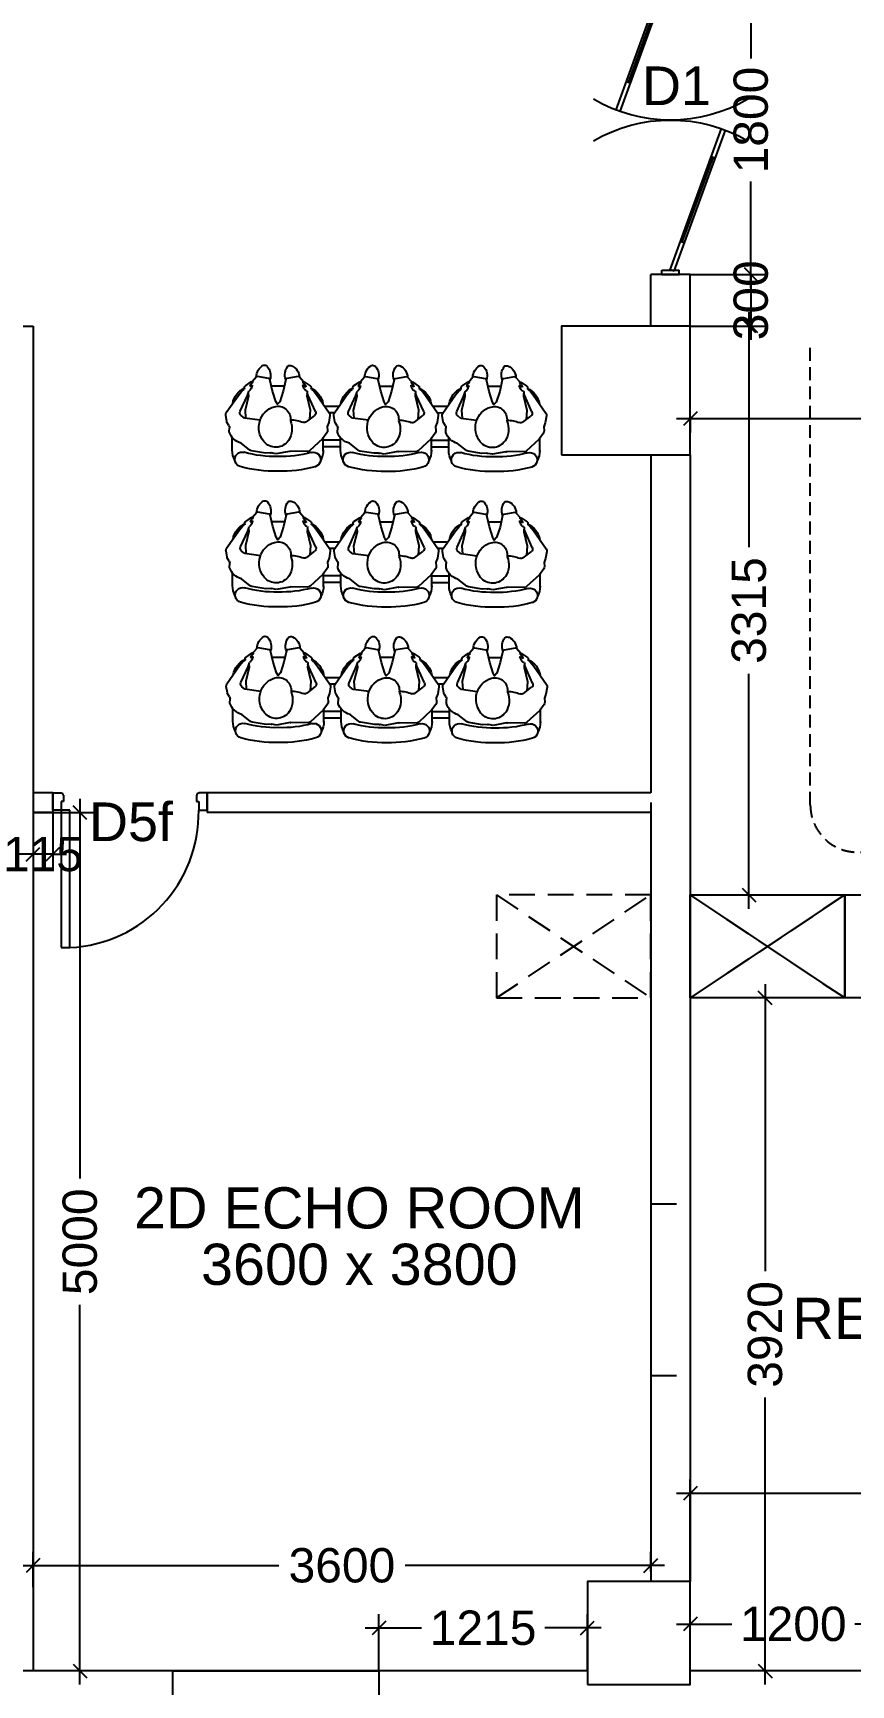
# Model space of a CAD drawing. Extents: x 6345096 to 6738923, y -6490958 to -6305885.
# Drawn here: x 6569129 to 6573896, y -6454726 to -6445102 of the extents above; entities that cross this region are included whole.
import ezdxf
from ezdxf.enums import TextEntityAlignment as Align

# ---------------------------------------------------------------- set-up
doc = ezdxf.new("R2010")
doc.units = 0
doc.header["$LTSCALE"] = 600
doc.header["$MEASUREMENT"] = 0
doc.header["$PDMODE"] = 35
doc.linetypes.add('HIDDEN', pattern=[0.375, 0.25, -0.125])
doc.linetypes.add('HIDDEN2', pattern=[0.1875, 0.125, -0.0625])
doc.layers.get('0').update_dxf_attribs({"linetype": 'CONTINUOUS'})
doc.layers.get('Defpoints').update_dxf_attribs({"linetype": 'CONTINUOUS'})
for name, color, linetype in [('8', 8, 'CONTINUOUS'), ('Counter', 7, 'CONTINUOUS'), ('DOOR', 32, 'CONTINUOUS'), ('Duct', 8, 'CONTINUOUS'), ('furniture', 33, 'CONTINUOUS'), ('HS', 251, 'CONTINUOUS'), ('LA-column', 3, 'CONTINUOUS'), ('Room Dim', 1, 'CONTINUOUS'), ('TEXT', 6, 'CONTINUOUS'), ('Walls', 7, 'CONTINUOUS'), ('WIN', 151, 'CONTINUOUS'), ('Working Dim', 5, 'CONTINUOUS')]:
    doc.layers.add(name, color=color, linetype=linetype)
doc.styles.add('ari', font='arial.ttf')
doc.styles.add('ARIAL', font='arial.ttf')
doc.dimstyles.new('int. dim', dxfattribs={"dimtxt": 200, "dimasz": 80, "dimexe": 80, "dimexo": 0, "dimgap": 70, "dimtad": 0, "dimdec": 0, "dimzin": 12, "dimdsep": 46, "dimtxsty": 'ari', "dimblk": 'OBLIQUE', "dimcen": 2, "dimdle": 80, "dimclrd": 256, "dimclre": 256, "dimclrt": 6, "dimadec": 0, "dimazin": 0, "dimtfac": 1, "dimtdec": 0, "dimtix": 1, "dimtmove": 2, "dimatfit": 3, "dimfxl": 1, "dimtolj": 1, "dimtzin": 0, "dimlwd": -1, "dimlwe": -1, "dimarcsym": 0})

# ---------------------------------------------------------------- blocks, each defined once
blk = doc.blocks.new('_Oblique')
at = {"color": 0, "linetype": 'ByBlock', "lineweight": -2}
blk.add_line((-0.5, -0.5), (0.5, 0.5), dxfattribs=at)
blk = doc.blocks.new('*D263')
at = {"layer": 'Defpoints', "color": 0, "transparency": 16777216}
for p in [(6576559.4, -6453609.4), (6572959.4, -6454123.9, -3.4), (6576559.4, -6454123.9, -9.1)]:
    blk.add_point(p, dxfattribs=at)
at = {"layer": 'Working Dim', "transparency": 16777216}
for p, q in [((6572879.4, -6453609.4), (6574391.2, -6453609.4)), ((6572959.4, -6454123.9), (6572959.4, -6453529.4)), ((6576639.4, -6453609.4), (6575127.7, -6453609.4)), ((6576559.4, -6454123.9), (6576559.4, -6453529.4))]:
    blk.add_line(p, q, dxfattribs=at)
at = {"layer": 'Working Dim', "transparency": 16777216, "xscale": 80, "yscale": 80, "zscale": 80, "rotation": 180}
blk.add_blockref('_Oblique', (6572959.4, -6453609.4), dxfattribs=at)
at = {"layer": 'Working Dim', "transparency": 16777216, "xscale": 80, "yscale": 80, "zscale": 80}
blk.add_blockref('_Oblique', (6576559.4, -6453609.4), dxfattribs=at)
at = {"layer": 'Working Dim', "color": 6, "transparency": 16777216, "insert": (6574759.4, -6453609.4), "char_height": 200, "attachment_point": 5, "style": 'ari'}
blk.add_mtext('\\A1;3600', dxfattribs=at)
blk = doc.blocks.new('*D883')
at = {"layer": 'Defpoints', "color": 0, "transparency": 16777216}
for p in [(6572959.4, -6444708.8, 5.1), (6572959.4, -6446508.9, 5.1), (6573312.7, -6446508.9)]:
    blk.add_point(p, dxfattribs=at)
at = {"layer": 'Working Dim', "transparency": 16777216}
for p, q in [((6573312.7, -6444628.8), (6573312.7, -6445250)), ((6572959.4, -6444708.8), (6573392.7, -6444708.8)), ((6573312.7, -6446588.9), (6573312.7, -6445967.7)), ((6572959.4, -6446508.9), (6573392.7, -6446508.9))]:
    blk.add_line(p, q, dxfattribs=at)
at = {"layer": 'Working Dim', "transparency": 16777216, "xscale": 80, "yscale": 80, "zscale": 80}
for p, rotation in [((6573312.7, -6444708.8), 90), ((6573312.7, -6446508.9), 270)]:
    blk.add_blockref('_Oblique', p, dxfattribs=dict(at, rotation=rotation))
at = {"layer": 'Working Dim', "color": 6, "transparency": 16777216, "insert": (6573312.7, -6445608.9), "char_height": 200, "attachment_point": 5, "rotation": 90, "style": 'ari'}
blk.add_mtext('\\A1;1800', dxfattribs=at)
blk = doc.blocks.new('*D884')
at = {"layer": 'Defpoints', "color": 0, "transparency": 16777216}
for p in [(6572959.4, -6446508.9, 5.1), (6572959.4, -6446808.9, 2.1), (6573312.7, -6446808.9)]:
    blk.add_point(p, dxfattribs=at)
at = {"layer": 'Working Dim', "transparency": 16777216}
for p, q in [((6573312.7, -6446508.9), (6573312.7, -6446428.9)), ((6572959.4, -6446508.9), (6573392.7, -6446508.9)), ((6573312.7, -6446508.9), (6573312.7, -6446808.9)), ((6572959.4, -6446808.9), (6573392.7, -6446808.9)), ((6573312.7, -6446808.9), (6573312.7, -6446888.9))]:
    blk.add_line(p, q, dxfattribs=at)
at = {"layer": 'Working Dim', "transparency": 16777216, "xscale": 80, "yscale": 80, "zscale": 80}
for p, rotation in [((6573312.7, -6446508.9), 270), ((6573312.7, -6446808.9), 90)]:
    blk.add_blockref('_Oblique', p, dxfattribs=dict(at, rotation=rotation))
at = {"layer": 'Working Dim', "color": 6, "transparency": 16777216, "insert": (6573312.7, -6446658.9), "char_height": 200, "attachment_point": 5, "rotation": 90, "style": 'ari'}
blk.add_mtext('\\A1;300', dxfattribs=at)
blk = doc.blocks.new('*D885')
at = {"layer": 'Defpoints', "color": 0, "transparency": 16777216}
for p in [(6569129.4, -6449643.9, 1.7), (6569402.6, -6454643.9), (6569612.4, -6454643.9, 5.1)]:
    blk.add_point(p, dxfattribs=at)
at = {"layer": 'Working Dim', "transparency": 16777216}
for p, q in [((6569402.6, -6449563.9), (6569402.6, -6451775.6)), ((6569129.4, -6449643.9), (6569482.6, -6449643.9)), ((6569402.6, -6454723.9), (6569402.6, -6452512.2)), ((6569612.4, -6454643.9), (6569322.6, -6454643.9))]:
    blk.add_line(p, q, dxfattribs=at)
at = {"layer": 'Working Dim', "transparency": 16777216, "xscale": 80, "yscale": 80, "zscale": 80}
for p, rotation in [((6569402.6, -6449643.9), 90), ((6569402.6, -6454643.9), 270)]:
    blk.add_blockref('_Oblique', p, dxfattribs=dict(at, rotation=rotation))
at = {"layer": 'Working Dim', "color": 6, "transparency": 16777216, "insert": (6569402.6, -6452143.9), "char_height": 200, "attachment_point": 5, "rotation": 90, "style": 'ari'}
blk.add_mtext('\\A1;5000', dxfattribs=at)
blk = doc.blocks.new('*D886')
at = {"layer": 'Defpoints', "color": 0, "transparency": 16777216}
for p in [(6573395.6, -6450723.4), (6573458, -6450723.4, 1.7), (6573458, -6454643.9, 5.1)]:
    blk.add_point(p, dxfattribs=at)
at = {"layer": 'Working Dim', "transparency": 16777216}
for p, q in [((6573458, -6450723.4), (6573315.6, -6450723.4)), ((6573395.6, -6450643.4), (6573395.6, -6452315.4)), ((6573395.6, -6454723.9), (6573395.6, -6453051.9)), ((6573458, -6454643.9), (6573315.6, -6454643.9))]:
    blk.add_line(p, q, dxfattribs=at)
at = {"layer": 'Working Dim', "transparency": 16777216, "xscale": 80, "yscale": 80, "zscale": 80}
for p, rotation in [((6573395.6, -6450723.4), 90), ((6573395.6, -6454643.9), 270)]:
    blk.add_blockref('_Oblique', p, dxfattribs=dict(at, rotation=rotation))
at = {"layer": 'Working Dim', "color": 6, "transparency": 16777216, "insert": (6573395.6, -6452683.6), "char_height": 200, "attachment_point": 5, "rotation": 90, "style": 'ari'}
blk.add_mtext('\\A1;3920', dxfattribs=at)
blk = doc.blocks.new('*D887')
at = {"layer": 'Defpoints', "color": 0, "transparency": 16777216}
for p in [(6572959.4, -6447337.9, 2.1), (6576559.5, -6447348.5), (6576559.5, -6447488.9, -2.6)]:
    blk.add_point(p, dxfattribs=at)
at = {"layer": 'Working Dim', "transparency": 16777216}
for p, q in [((6572879.4, -6447348.5), (6574391.3, -6447348.5)), ((6572959.4, -6447337.9), (6572959.4, -6447428.5)), ((6576639.5, -6447348.5), (6575127.7, -6447348.5)), ((6576559.5, -6447488.9), (6576559.5, -6447268.5))]:
    blk.add_line(p, q, dxfattribs=at)
at = {"layer": 'Working Dim', "transparency": 16777216, "xscale": 80, "yscale": 80, "zscale": 80, "rotation": 180}
blk.add_blockref('_Oblique', (6572959.4, -6447348.5), dxfattribs=at)
at = {"layer": 'Working Dim', "transparency": 16777216, "xscale": 80, "yscale": 80, "zscale": 80}
blk.add_blockref('_Oblique', (6576559.5, -6447348.5), dxfattribs=at)
at = {"layer": 'Working Dim', "color": 6, "transparency": 16777216, "insert": (6574759.5, -6447348.5), "char_height": 200, "attachment_point": 5, "style": 'ari'}
blk.add_mtext('\\A1;3600', dxfattribs=at)
blk = doc.blocks.new('*D889')
at = {"layer": 'Defpoints', "color": 0, "transparency": 16777216}
for p in [(6572959.4, -6446808.9, 2.1), (6572959.4, -6450123.4, 1.7), (6573301.4, -6450123.4)]:
    blk.add_point(p, dxfattribs=at)
at = {"layer": 'Working Dim', "transparency": 16777216}
for p, q in [((6573301.4, -6446728.9), (6573301.4, -6448096.8)), ((6572959.4, -6446808.9), (6573381.4, -6446808.9)), ((6573301.4, -6450203.4), (6573301.4, -6448835.5)), ((6572959.4, -6450123.4), (6573381.4, -6450123.4))]:
    blk.add_line(p, q, dxfattribs=at)
at = {"layer": 'Working Dim', "transparency": 16777216, "xscale": 80, "yscale": 80, "zscale": 80}
for p, rotation in [((6573301.4, -6446808.9), 90), ((6573301.4, -6450123.4), 270)]:
    blk.add_blockref('_Oblique', p, dxfattribs=dict(at, rotation=rotation))
at = {"layer": 'Working Dim', "color": 6, "transparency": 16777216, "insert": (6573301.4, -6448466.2), "char_height": 200, "attachment_point": 5, "rotation": 90, "style": 'ari'}
blk.add_mtext('\\A1;3315', dxfattribs=at)
blk = doc.blocks.new('*D1462')
at = {"layer": 'Defpoints', "color": 0, "transparency": 16777216}
for p in [(6571145, -6454393.6), (6571145, -6454644, 19), (6572359.5, -6454644, 19)]:
    blk.add_point(p, dxfattribs=at)
at = {"layer": 'Working Dim', "transparency": 16777216}
for p, q in [((6571145, -6454644), (6571145, -6454313.6)), ((6572359.5, -6454644), (6572359.5, -6454313.6)), ((6571065, -6454393.6), (6571392.3, -6454393.6)), ((6572439.5, -6454393.6), (6572112.2, -6454393.6))]:
    blk.add_line(p, q, dxfattribs=at)
at = {"layer": 'Working Dim', "transparency": 16777216, "xscale": 80, "yscale": 80, "zscale": 80, "rotation": 180}
blk.add_blockref('_Oblique', (6571145, -6454393.6), dxfattribs=at)
at = {"layer": 'Working Dim', "transparency": 16777216, "xscale": 80, "yscale": 80, "zscale": 80}
blk.add_blockref('_Oblique', (6572359.5, -6454393.6), dxfattribs=at)
at = {"layer": 'Working Dim', "color": 6, "transparency": 16777216, "insert": (6571752.3, -6454393.6), "char_height": 200, "attachment_point": 5, "style": 'ari'}
blk.add_mtext('\\A1;1215', dxfattribs=at)
blk = doc.blocks.new('*D1476')
at = {"layer": 'Defpoints', "color": 0, "transparency": 16777216}
for p in [(6574159.5, -6454371.1), (6572959.6, -6454644, 21.3), (6574159.5, -6454644, 16.1)]:
    blk.add_point(p, dxfattribs=at)
at = {"layer": 'Working Dim', "transparency": 16777216}
for p, q in [((6572879.6, -6454371.1), (6573200.6, -6454371.1)), ((6572959.6, -6454644), (6572959.6, -6454291.1)), ((6574239.5, -6454371.1), (6573918.4, -6454371.1)), ((6574159.5, -6454644), (6574159.5, -6454291.1))]:
    blk.add_line(p, q, dxfattribs=at)
at = {"layer": 'Working Dim', "transparency": 16777216, "xscale": 80, "yscale": 80, "zscale": 80, "rotation": 180}
blk.add_blockref('_Oblique', (6572959.6, -6454371.1), dxfattribs=at)
at = {"layer": 'Working Dim', "transparency": 16777216, "xscale": 80, "yscale": 80, "zscale": 80}
blk.add_blockref('_Oblique', (6574159.5, -6454371.1), dxfattribs=at)
at = {"layer": 'Working Dim', "color": 6, "transparency": 16777216, "insert": (6573559.5, -6454371.1), "char_height": 200, "attachment_point": 5, "style": 'ari'}
blk.add_mtext('\\A1;1200', dxfattribs=at)
blk = doc.blocks.new('Z$W@#5624')
at = {"layer": 'DOOR'}
for p, q in [((19.2, 469.7), (840.4, 768.6)), ((27.7, 446.2), (848.9, 745.1)), ((187.7, 517.8), (680.4, 697.1)), ((676.2, 708.8), (684.7, 685.4)), ((0, 399.5), (0, 499.4)), ((0, 499.4), (25, 499.4)), ((25, 399.5), (25, 499.4)), ((183.4, 529.5), (192, 506)), ((1797.8, 499.4), (1772.8, 499.4)), ((1772.8, 399.5), (1772.8, 499.4)), ((1797.8, 399.5), (1797.8, 499.4)), ((0, 399.5), (25, 399.5)), ((19.2, 469.7), (27.7, 446.2)), ((1770, 452.6), (948.8, 153.7)), ((1778.6, 429.2), (957.4, 130.3)), ((1614.3, 369.4), (1605.8, 392.9)), ((1778.6, 429.2), (1770, 452.6)), ((1797.8, 399.5), (1772.8, 399.5)), ((1610.1, 381.1), (1117.3, 201.8)), ((1113.1, 213.5), (1121.6, 190.1))]:
    blk.add_line(p, q, dxfattribs=at)
at = {"layer": 'DOOR', "color": 145}
for centre, start_param, end_param in [((0, 449.4), 2.617994, 3.665191), ((1797.8, 449.4), -0.523599, 0.523599)]:
    blk.add_ellipse(centre, major_axis=(-898.9, 0), ratio=1, start_param=start_param, end_param=end_param, dxfattribs=at)
blk = doc.blocks.new('1000')
at = {"layer": 'DOOR'}
for p, q in [((0, -100), (0, 0)), ((0, 0), (49.7, 0)), ((49.7, 0), (49.7, -2.2)), ((63.2, -49.5), (49.7, -49.5)), ((49.7, -49.5), (49.7, -100)), ((63.2, -13.5), (61, -13.5)), ((63.2, -13.5), (63.2, -49.5)), ((836.8, -13.5), (836.8, -49.5)), ((836.8, -13.5), (839, -13.5)), ((836.8, -49.5), (850.3, -49.5)), ((850.3, 0), (850.3, -2.2)), ((900, 0), (850.3, 0)), ((850.3, -49.5), (850.3, -100)), ((900, -100), (900, 0)), ((49.7, -100), (0, -100)), ((49.7, -100), (49.7, -900.6)), ((100.2, -100), (49.7, -100)), ((100.2, -900.6), (100.2, -100)), ((850.3, -100), (900, -100)), ((49.7, -900.6), (100.2, -900.6))]:
    blk.add_line(p, q, dxfattribs=at)
for centre, major_axis, start_param, end_param in [((49.7, -13.5), (-7.95, 7.95), 3.926991, 5.497787), ((850.3, -13.5), (7.95, 7.95), 0.785398, 2.356194)]:
    blk.add_ellipse(centre, major_axis=major_axis, ratio=1, start_param=start_param, end_param=end_param, dxfattribs=at)
at = {"layer": 'DOOR', "color": 145}
blk.add_ellipse((64.3, -115.3), major_axis=(-519.7, 589.8), ratio=1, start_param=2.464943, end_param=4.009476, dxfattribs=at)
blk = doc.blocks.new('*D2049')
at = {"layer": 'Defpoints', "color": 0, "transparency": 16777216}
for p in [(6569129.4, -6449643.9, 0.7), (6569244.4, -6449643.9, 0.7), (6569129.4, -6449886.5)]:
    blk.add_point(p, dxfattribs=at)
at = {"layer": 'Working Dim', "transparency": 16777216}
for p, q in [((6569129.4, -6449643.9), (6569129.4, -6449966.5)), ((6569244.4, -6449643.9), (6569244.4, -6449966.5)), ((6569129.4, -6449886.5), (6569049.4, -6449886.5)), ((6569244.4, -6449886.5), (6569129.4, -6449886.5)), ((6569244.4, -6449886.5), (6569324.4, -6449886.5))]:
    blk.add_line(p, q, dxfattribs=at)
at = {"layer": 'Working Dim', "transparency": 16777216, "xscale": 80, "yscale": 80, "zscale": 80}
blk.add_blockref('_Oblique', (6569129.4, -6449886.5), dxfattribs=at)
at = {"layer": 'Working Dim', "transparency": 16777216, "xscale": 80, "yscale": 80, "zscale": 80, "rotation": 180}
blk.add_blockref('_Oblique', (6569244.4, -6449886.5), dxfattribs=at)
at = {"layer": 'Working Dim', "color": 6, "transparency": 16777216, "insert": (6569186.9, -6449886.5), "char_height": 200, "attachment_point": 5, "style": 'ari'}
blk.add_mtext('\\A1;115', dxfattribs=at)
blk = doc.blocks.new('*D2050')
at = {"layer": 'Defpoints', "color": 0, "transparency": 16777216}
for p in [(6572729.4, -6454029.9), (6572729.4, -6454065.4), (6569129.4, -6454156.8, 1.7)]:
    blk.add_point(p, dxfattribs=at)
at = {"layer": 'Working Dim', "transparency": 16777216}
for p, q in [((6569129.4, -6454156.8), (6569129.4, -6453949.9)), ((6572729.4, -6454065.4), (6572729.4, -6453949.9)), ((6569049.4, -6454029.9), (6570561.2, -6454029.9)), ((6572809.4, -6454029.9), (6571297.7, -6454029.9))]:
    blk.add_line(p, q, dxfattribs=at)
at = {"layer": 'Working Dim', "transparency": 16777216, "xscale": 80, "yscale": 80, "zscale": 80, "rotation": 180}
blk.add_blockref('_Oblique', (6569129.4, -6454029.9), dxfattribs=at)
at = {"layer": 'Working Dim', "transparency": 16777216, "xscale": 80, "yscale": 80, "zscale": 80}
blk.add_blockref('_Oblique', (6572729.4, -6454029.9), dxfattribs=at)
at = {"layer": 'Working Dim', "color": 6, "transparency": 16777216, "insert": (6570929.4, -6454029.9), "char_height": 200, "attachment_point": 5, "style": 'ari'}
blk.add_mtext('\\A1;3600', dxfattribs=at)
blk = doc.blocks.new('A$C6F2C55AD')
at = {"layer": 'furniture', "color": 8}
for p, q in [((-379.5, 895.9), (-302.9, 895.9)), ((-308.5, 891.8), (-377.1, 817.5)), ((-273.9, 917.1), (-308.5, 891.8)), ((-236, 918.6), (-259.6, 921)), ((-212.3, 928), (-236, 918.6)), ((-171.6, 934.6), (-212.3, 928)), ((-49.8, 857.1), (-156.5, 931.2)), ((-382.5, 803.2), (-381.1, 703.3)), ((-209.2, 797.7), (-173.4, 844.1)), ((-148.5, 850.3), (-56.1, 808.3)), ((-56.1, 808.3), (-39.7, 802.4)), ((-24.6, 836.6), (-49.8, 857.1)), ((-18.6, 827), (-24.6, 836.6)), ((-7.3, 824.3), (-15, 824.8)), ((-8.2, 781.4), (3.8, 776.1)), ((-1.3, 787.1), (-5, 793.2)), ((4.8, 781), (-1.3, 787.1)), ((-0.3, 792.4), (11, 788.8)), ((24.4, 784.6), (0.3, 820)), ((11, 788.8), (18.9, 779)), ((-381.5, 699), (-396.8, 620.7)), ((-396.8, 620.7), (-391.1, 593.4)), ((-390.7, 588.1), (-392.1, 559.3)), ((0, 593.2), (0, 668.6)), ((-392.1, 559.3), (-378.8, 477.9)), ((-199.8, 527.8), (-187.5, 436)), ((2.1, 482.2), (-9.9, 476.9)), ((3.6, 480.6), (2.1, 482.2)), ((18.9, 482.8), (11, 473)), ((-374.5, 468.3), (-333.8, 417.4)), ((-187.5, 436), (-173.4, 417.7)), ((-156.5, 330.7), (-49.8, 404.7)), ((-148.5, 411.5), (-56.1, 453.6)), ((-56.1, 453.6), (-39.7, 459.4)), ((-49.8, 404.7), (-24.6, 425.2)), ((-39.7, 459.4), (-29.4, 461.9)), ((-24.6, 425.2), (-18.6, 434.9)), ((-15, 437), (-7.3, 437.5)), ((-2.9, 468.6), (3.2, 477.3)), ((11, 473), (-2.9, 468.6)), ((0.3, 441.8), (24.4, 477.2)), ((3.2, 477.3), (3.6, 480.6)), ((-373.9, 365.9), (-301.2, 365.9)), ((-354.9, 365.9), (-354.9, 265)), ((-316.4, 365.9), (-316.4, 265)), ((-269.1, 348), (-244, 349.2)), ((-236, 287.7), (-259.6, 290.1)), ((-212.3, 297.1), (-236, 287.7)), ((-232.1, 346.1), (-215.8, 336)), ((-171.6, 303.7), (-212.3, 297.1)), ((-208.2, 333.1), (-171.6, 327.2)), ((-156.5, 330.7), (-156.5, 300.2)), ((-49.8, 226.2), (-156.5, 300.3)), ((-119.5, 356.4), (-119.5, 274.5)), ((-379.5, 265), (-302.9, 265)), ((-308.5, 260.9), (-377.1, 186.6)), ((-373.9, 265), (-302.9, 265)), ((-273.9, 286.2), (-308.5, 260.9)), ((-209.2, 166.7), (-173.4, 213.2)), ((-148.5, 219.4), (-56.1, 177.3)), ((-24.6, 205.7), (-49.8, 226.2)), ((-18.6, 196), (-24.6, 205.7)), ((-7.3, 193.4), (-15, 193.9)), ((-382.5, 172.3), (-381.1, 72.4)), ((-56.1, 177.3), (-39.7, 171.5)), ((-8.2, 150.5), (3.8, 145.2)), ((-1.3, 156.2), (-5, 162.3)), ((4.8, 150.1), (-1.3, 156.2)), ((-0.3, 161.5), (11, 157.9)), ((24.4, 153.7), (0.3, 189.1)), ((11, 157.9), (18.9, 148.1)), ((-381.5, 68.1), (-396.8, -10.2)), ((0, -37.7), (0, 37.7)), ((-396.8, -10.2), (-391.1, -37.5)), ((-390.7, -42.8), (-392.1, -71.7)), ((-392.1, -71.7), (-378.8, -153)), ((-374.5, -162.6), (-333.8, -213.5)), ((-199.8, -103.1), (-187.5, -194.9)), ((-148.5, -219.4), (-56.1, -177.3)), ((-56.1, -177.3), (-39.7, -171.5)), ((-39.7, -171.5), (-29.4, -169.1)), ((2.1, -148.7), (-9.9, -154)), ((-2.9, -162.3), (3.2, -153.6)), ((11, -157.9), (-2.9, -162.3)), ((0.3, -189.1), (24.4, -153.7)), ((3.6, -150.3), (2.1, -148.7)), ((3.2, -153.6), (3.6, -150.3)), ((18.9, -148.1), (11, -157.9)), ((-379.5, -265), (-301.2, -265)), ((-354.9, -265), (-354.9, -365.9)), ((-316.4, -265), (-316.4, -365.9)), ((-269.1, -282.9), (-244, -281.7)), ((-232.1, -284.8), (-215.8, -294.9)), ((-187.5, -194.9), (-173.4, -213.2)), ((-156.5, -300.3), (-49.8, -226.2)), ((-119.5, -274.5), (-119.5, -356.4)), ((-49.8, -226.2), (-24.6, -205.7)), ((-24.6, -205.7), (-18.6, -196)), ((-15, -193.9), (-7.3, -193.4)), ((-379.5, -365.9), (-302.9, -365.9)), ((-308.5, -370), (-377.1, -444.3)), ((-373.9, -365.9), (-302.9, -365.9)), ((-273.9, -344.7), (-308.5, -370)), ((-236, -343.2), (-259.6, -340.8)), ((-212.3, -333.8), (-236, -343.2)), ((-171.6, -327.2), (-212.3, -333.8)), ((-208.2, -297.8), (-171.6, -303.7)), ((-156.5, -300.2), (-156.5, -330.7)), ((-49.8, -404.7), (-156.5, -330.7)), ((-382.5, -458.6), (-381.1, -558.6)), ((-209.2, -464.2), (-173.4, -417.7)), ((-148.5, -411.5), (-56.1, -453.6)), ((-56.1, -453.6), (-39.7, -459.4)), ((-24.6, -425.2), (-49.8, -404.7)), ((-18.6, -434.9), (-24.6, -425.2)), ((-7.3, -437.5), (-15, -437)), ((-8.2, -480.4), (3.8, -485.7)), ((-1.3, -474.7), (-5, -468.6)), ((4.8, -480.8), (-1.3, -474.7)), ((-0.3, -469.4), (11, -473)), ((24.4, -477.2), (0.3, -441.8)), ((11, -473), (18.9, -482.8)), ((-381.5, -562.8), (-396.8, -641.1)), ((-396.8, -641.1), (-391.1, -668.4)), ((0, -668.6), (0, -593.2)), ((-390.7, -673.7), (-392.1, -702.6)), ((-392.1, -702.6), (-378.8, -783.9)), ((-199.8, -734), (-187.5, -825.8)), ((-374.5, -793.5), (-333.8, -844.4)), ((-187.5, -825.8), (-173.4, -844.1)), ((-156.5, -931.2), (-49.8, -857.1)), ((-148.5, -850.3), (-56.1, -808.3)), ((-56.1, -808.3), (-39.7, -802.4)), ((-49.8, -857.1), (-24.6, -836.6)), ((-39.7, -802.4), (-29.4, -800)), ((-24.6, -836.6), (-18.6, -827)), ((-15, -824.8), (-7.3, -824.3)), ((2.1, -779.6), (-9.9, -784.9)), ((-2.9, -793.2), (3.2, -784.5)), ((11, -788.8), (-2.9, -793.2)), ((0.3, -820), (24.4, -784.6)), ((3.6, -781.3), (2.1, -779.6)), ((3.2, -784.5), (3.6, -781.3)), ((18.9, -779), (11, -788.8)), ((-379.5, -895.9), (-301.2, -895.9)), ((-269.1, -913.9), (-244, -912.6)), ((-232.1, -915.7), (-215.8, -925.8)), ((-208.2, -928.7), (-171.6, -934.6))]:
    blk.add_line(p, q, dxfattribs=at)
for points in [[(-193.3, 818.4), (-141, 821.7), (-59.4, 802.1), (-41.8, 803.1)], [(-41.8, 458.7), (-59.4, 459.7), (-141, 440.2), (-186.8, 443)], [(-193.3, 187.5), (-141, 190.8), (-59.4, 171.2), (-41.8, 172.2)], [(-41.8, -172.2), (-59.4, -171.2), (-141, -190.8), (-186.8, -187.9)], [(-193.3, -443.4), (-141, -440.2), (-59.4, -459.7), (-41.8, -458.7)], [(-41.8, -803.1), (-59.4, -802.1), (-141, -821.7), (-186.8, -818.8)]]:
    blk.add_lwpolyline(points, dxfattribs=at)
for points in [[(24, 780.6), (51.6, 756.1, -0.259848), (54.2, 748.7), (42.8, 683.4, -0.302547), (36.6, 676.9), (-30, 661.8), (-92, 642.2), (-107.1, 628.4), (-92, 619.6), (-30, 600.1), (36.6, 584.9, -0.302547), (42.8, 578.4), (54.2, 513.1, -0.259848), (51.6, 505.7), (24, 481.2)], [(24, 149.7), (51.6, 125.2, -0.259848), (54.2, 117.8), (42.8, 52.5, -0.302547), (36.6, 46), (-30, 30.9), (-92, 11.3), (-107.1, -2.6), (-92, -11.3), (-30, -30.9), (36.6, -46, -0.302547), (42.8, -52.5), (54.2, -117.8, -0.259848), (51.6, -125.2), (24, -149.7)], [(24, -481.2), (51.6, -505.7, -0.259848), (54.2, -513.1), (42.8, -578.4, -0.302547), (36.6, -584.9), (-30, -600.1), (-92, -619.6), (-107.1, -633.5), (-92, -642.2), (-30, -661.8), (36.6, -676.9, -0.302547), (42.8, -683.4), (54.2, -748.7, -0.259848), (51.6, -756.1), (24, -780.6)]]:
    blk.add_lwpolyline(points, format="xyb", dxfattribs=at)
for points in [[(114.8, 688.7, 0.28165), (117.5, 712.3, 0.281432), (51.6, 756.1, -0.259848), (54.2, 748.7), (42.8, 683.4, -0.302547), (36.6, 676.9, 0.254294)], [(114.8, 57.8, 0.28165), (117.5, 81.4, 0.281432), (51.6, 125.2, -0.259848), (54.2, 117.8), (42.8, 52.5, -0.302547), (36.6, 46, 0.254294)], [(114.8, -573.2, 0.28165), (117.5, -549.5, 0.281432), (51.6, -505.7, -0.259848), (54.2, -513.1), (42.8, -578.4, -0.302547), (36.6, -584.9, 0.254294)]]:
    blk.add_lwpolyline(points, format="xyb", close=True, dxfattribs=at)
for centre, radius, start, end in [((-428.9, 837.7), 43.2, 344.36103, 164.36104), ((-373.9, 770.9), 125, 90, 118.96988), ((-261.7, 900.4), 20.7, 84.29363, 126.13788), ((-168.3, 914.2), 20.7, 55.24777, 99.15185), ((-125, 770.9), 125, 25.44074, 79.81532), ((235.6, 651.7), 733.2, 164.36103, 181.62474), ((235.6, 651.7), 646.8, 164.36103, 181.84194), ((-361.9, 803.5), 20.7, 137.31606, 180.81906), ((-192.8, 785), 20.7, 142.39912, 201.4261), ((-408.7, 700.3), 211.3, 1.18069, 21.4261), ((-157, 831.5), 20.7, 65.51249, 142.39912), ((-36.5, 792.7), 10.2, 45.43504, 108.17835), ((-5.4, 806), 24.7, 193.98884, 263.53885), ((-14.7, 829.3), 4.56, 211.63275, 266.43849), ((-7.9, 814.4), 9.9, 34.24677, 86.43849), ((-3.4, 788.4), 5.09, 52.46369, 108.41492), ((0, 780.9), 6.05, 308.41805, 329.29465), ((2.9, 779.1), 2.67, 329.29465, 45.0334), ((20.5, 780.3), 2.15, 218.55305, 288.58085), ((19.6, 783), 4.98, 288.58085, 18.61426), ((-401.8, 703), 20.7, 348.89823, 0.81906), ((-268.6, 619.1), 89.1, 123.31223, 231.31111), ((-250.4, 591.3), 122.4, 67.14969, 123.31223), ((-192.5, 630.9), 73.9, 343.97185, 98.05093), ((235.6, 610.1), 733.2, 178.37526, 195.63897), ((235.6, 610.1), 646.8, 178.15806, 195.63897), ((-411.3, 589.1), 20.7, 357.13547, 11.89725), ((-240.2, 644.6), 123.6, 285.54285, 343.97185), ((62.3, 512.8), 75.9, 47.32958, 108.89776), ((-242.3, 652), 131.3, 231.31111, 285.54285), ((20.5, 481.5), 2.15, 71.41915, 141.44695), ((19.6, 478.8), 4.98, 341.38574, 71.41915), ((49, 587.7), 82.7, 271.27331, 329.46406), ((98.3, 551.8), 22.8, 344.36324, 47.28276), ((-428.9, 424.1), 43.2, 195.63896, 15.63897), ((-358.4, 481.3), 20.7, 189.3001, 218.6806), ((-237.5, 442.2), 99.4, 194.4561, 251.46269), ((-157, 430.3), 20.7, 217.60088, 294.48751), ((-125, 490.9), 125, 280.18468, 334.55926), ((-7, 453), 24.1, 96.90921, 158.38711), ((-14.7, 432.5), 4.56, 93.56151, 148.36725), ((-7.9, 447.4), 9.9, 273.56151, 325.75323), ((-373.9, 490.9), 125, 241.03012, 270), ((-261.7, 269.5), 20.7, 84.29363, 126.13788), ((-243, 328.6), 20.7, 58.02464, 92.85908), ((-204.9, 353.5), 20.7, 238.02464, 260.84815), ((-168.3, 347.6), 20.7, 260.84815, 304.75223), ((-168.3, 283.3), 20.7, 55.24777, 99.15185), ((235.6, 20.8), 733.2, 164.36103, 181.62474), ((-428.9, 206.8), 43.2, 344.36103, 164.36104), ((-373.9, 140), 125, 90, 118.96988), ((235.6, 20.8), 646.8, 164.36103, 181.84194), ((-157, 200.6), 20.7, 65.51249, 142.39912), ((-125, 140), 125, 25.44074, 79.81532), ((-14.7, 198.4), 4.56, 211.63275, 266.43849), ((-7.9, 183.5), 9.9, 34.24677, 86.43849), ((-361.9, 172.6), 20.7, 137.31606, 180.81906), ((-192.8, 154.1), 20.7, 142.39912, 201.4261), ((-408.7, 69.4), 211.3, 1.18069, 21.4261), ((-36.5, 161.8), 10.2, 45.43504, 108.17835), ((-5.4, 175), 24.7, 193.98884, 263.53885), ((-3.4, 157.5), 5.09, 52.46369, 108.41492), ((0, 149.9), 6.05, 308.41805, 329.29465), ((2.9, 148.2), 2.67, 329.29465, 45.0334), ((20.5, 149.4), 2.15, 218.55305, 288.58085), ((19.6, 152.1), 4.98, 288.58085, 18.61426), ((235.6, -20.8), 733.2, 178.37526, 195.63897), ((235.6, -20.8), 646.8, 178.15806, 195.63897), ((-401.8, 72.1), 20.7, 348.89823, 0.81906), ((-268.6, -11.8), 89.1, 123.31223, 231.31111), ((-250.4, -39.6), 122.4, 67.14969, 123.31223), ((-192.5, 0), 73.9, 343.97185, 98.05093), ((-411.3, -41.8), 20.7, 357.13547, 11.89725), ((-242.3, 21.1), 131.3, 231.31111, 285.54285), ((-240.2, 13.7), 123.6, 285.54285, 343.97185), ((62.3, -118.1), 75.9, 47.32958, 108.89776), ((49, -43.2), 82.7, 271.27331, 329.46406), ((98.3, -79.1), 22.8, 344.36324, 47.28276), ((-358.4, -149.7), 20.7, 189.3001, 218.6806), ((-7, -178), 24.1, 96.90921, 158.38711), ((-7.9, -183.5), 9.9, 273.56151, 325.75323), ((20.5, -149.4), 2.15, 71.41915, 141.44695), ((19.6, -152.1), 4.98, 341.38574, 71.41915), ((-428.9, -206.8), 43.2, 195.63896, 15.63897), ((-373.9, -140), 125, 241.03012, 270), ((-237.5, -188.7), 99.4, 194.4561, 251.46269), ((-243, -302.3), 20.7, 58.02464, 92.85908), ((-157, -200.6), 20.7, 217.60088, 294.48751), ((-125, -140), 125, 280.18468, 334.55926), ((-14.7, -198.4), 4.56, 93.56151, 148.36725), ((-428.9, -424.1), 43.2, 344.36103, 164.36104), ((-373.9, -490.9), 125, 90, 118.96988), ((-261.7, -361.4), 20.7, 84.29363, 126.13788), ((-204.9, -277.4), 20.7, 238.02464, 260.84815), ((-168.3, -283.3), 20.7, 260.84815, 304.75223), ((-168.3, -347.6), 20.7, 55.24777, 99.15185), ((-125, -490.9), 125, 25.44074, 79.81532), ((235.6, -610.1), 733.2, 164.36103, 181.62474), ((235.6, -610.1), 646.8, 164.36103, 181.84194), ((-361.9, -458.3), 20.7, 137.31606, 180.81906), ((-192.8, -476.8), 20.7, 142.39912, 201.4261), ((-157, -430.3), 20.7, 65.51249, 142.39912), ((-36.5, -469.1), 10.2, 45.43504, 108.17835), ((-5.4, -455.9), 24.7, 193.98884, 263.53885), ((-14.7, -432.5), 4.56, 211.63275, 266.43849), ((-7.9, -447.4), 9.9, 34.24677, 86.43849), ((-3.4, -473.4), 5.09, 52.46369, 108.41492), ((2.9, -482.7), 2.67, 329.29465, 45.0334), ((19.6, -478.8), 4.98, 288.58085, 18.61426), ((-401.8, -558.9), 20.7, 348.89823, 0.81906), ((-268.6, -642.7), 89.1, 123.31223, 231.31111), ((-250.4, -670.5), 122.4, 67.14969, 123.31223), ((-408.7, -561.5), 211.3, 1.18069, 21.4261), ((-192.5, -630.9), 73.9, 343.97185, 98.05093), ((0, -481), 6.05, 308.41805, 329.29465), ((20.5, -481.5), 2.15, 218.55305, 288.58085), ((235.6, -651.7), 733.2, 178.37526, 195.63897), ((235.6, -651.7), 646.8, 178.15806, 195.63897), ((-411.3, -672.7), 20.7, 357.13547, 11.89725), ((-240.2, -617.2), 123.6, 285.54285, 343.97185), ((62.3, -749.1), 75.9, 47.32958, 108.89776), ((-242.3, -609.8), 131.3, 231.31111, 285.54285), ((49, -674.1), 82.7, 271.27331, 329.46406), ((98.3, -710), 22.8, 344.36324, 47.28276), ((-428.9, -837.7), 43.2, 195.63896, 15.63897), ((-358.4, -780.6), 20.7, 189.3001, 218.6806), ((-237.5, -819.6), 99.4, 194.4561, 251.46269), ((-157, -831.5), 20.7, 217.60088, 294.48751), ((-125, -770.9), 125, 280.18468, 334.55926), ((-7, -808.9), 24.1, 96.90921, 158.38711), ((-14.7, -829.3), 4.56, 93.56151, 148.36725), ((-7.9, -814.4), 9.9, 273.56151, 325.75323), ((20.5, -780.3), 2.15, 71.41915, 141.44695), ((19.6, -783), 4.98, 341.38574, 71.41915), ((-373.9, -770.9), 125, 241.03012, 270), ((-243, -933.2), 20.7, 58.02464, 92.85908), ((-204.9, -908.3), 20.7, 238.02464, 260.84815), ((-168.3, -914.2), 20.7, 260.84815, 304.75223)]:
    blk.add_arc(centre, radius, start, end, dxfattribs=at)
blk = doc.blocks.new('A$C2CD672AE')
at = {"layer": 'HS', "color": 8, "linetype": 'HIDDEN', "elevation": 1.7}
for points in [[(42410.1, 6300.5), (41510.1, 6300.5), (41510.1, 5700.5), (42410.1, 5700.5)], [(42640.1, 6300.5), (43540, 6300.5), (43540, 5700.5), (42640.1, 5700.5)]]:
    blk.add_lwpolyline(points, close=True, dxfattribs=at)
for points in [[(41510.1, 5700.5), (42410.1, 6300.5)], [(41510.1, 6300.5), (42410.1, 5700.5)], [(43540, 5700.5), (42640.1, 6300.5)], [(43540, 6300.5), (42640.1, 5700.5)]]:
    blk.add_lwpolyline(points, dxfattribs=at)
at = {"layer": 'Walls', "color": 8, "linetype": 'HIDDEN'}
for p, q in [((42410.1, 9615), (42410.1, 9915)), ((42640.1, 9915), (42410.1, 9915)), ((42640.1, 9615), (42640.1, 9915)), ((42410.1, 4500.3), (42640.1, 4500.3)), ((42410.1, 3500.3), (42640.1, 3500.3)), ((42040.1, 1779.9, -7.6), (36546.1, 1779.9, -7.6)), ((46090.1, 1779.9, -17.1), (42640.2, 1779.9, -5.3))]:
    blk.add_line(p, q, dxfattribs=at)
at = {"layer": 'Walls', "color": 8, "linetype": 'HIDDEN', "extrusion": (0.000145144, 2.25159e-17, 1)}
for p, q in [((42410.1, 8865), (42410.1, 4500.3)), ((42640.1, 8865), (42640.1, 4500.3)), ((42410.1, 3500.3), (42410.1, 2300)), ((42640.1, 3500.3), (42640.1, 2300))]:
    blk.add_line(p, q, dxfattribs=at)
at = {"layer": 'Walls', "color": 8, "linetype": 'HIDDEN', "flags": 128}
for points in [[(42410.1, 9615), (42410.1, 9915)], [(42640.1, 9615), (42640.1, 9915)]]:
    blk.add_lwpolyline(points, dxfattribs=at)

msp = doc.modelspace()

# ---------------------------------------------------------------- linework, layer by layer
at = {"layer": 'Counter', "color": 8, "linetype": 'Continuous', "elevation": -3.41}
msp.add_lwpolyline([(6572959.438, -6450123.401), (6573859.402, -6450123.401), (6573859.402, -6450723.401), (6572959.438, -6450723.401)], close=True, dxfattribs=at)
for points in [[(6573859.402, -6450723.401), (6572959.438, -6450123.401)], [(6573859.402, -6450123.401), (6572959.438, -6450723.401)]]:
    msp.add_lwpolyline(points, dxfattribs=at)
at = {"layer": 'Counter', "linetype": 'Continuous', "elevation": -3.41}
msp.add_lwpolyline([(6576559.439, -6450123.408), (6576559.439, -6450723.408), (6573859.402, -6450723.41), (6573859.402, -6450123.41), (6576559.439, -6450123.408)], dxfattribs=at)
at = {"layer": 'Duct', "color": 8, "linetype": 'HIDDEN2', "elevation": 2.901}
msp.add_lwpolyline([(6573658.687, -6449598.408), (6573658.687, -6446928.43)], dxfattribs=at)
at = {"layer": 'Duct', "color": 8, "linetype": 'HIDDEN2'}
msp.add_arc((6573934.439, -6449598.408, 2.901), 275.752, 180, 0, dxfattribs=at)
at = {"layer": 'furniture', "linetype": 'Continuous', "elevation": 1.721}
msp.add_lwpolyline([(6576559.439, -6450123.408), (6576559.439, -6450723.408), (6572959.438, -6450723.41), (6572959.438, -6450123.41), (6576559.439, -6450123.408)], dxfattribs=at)
at = {"layer": 'HS', "elevation": 1.721}
msp.add_lwpolyline([(6572959.438, -6450123.401), (6573859.402, -6450123.401), (6573859.402, -6450723.401), (6572959.438, -6450723.401)], close=True, dxfattribs=at)
at = {"layer": 'HS', "color": 8, "linetype": 'Continuous', "elevation": 1.721}
for points in [[(6573859.402, -6450723.401), (6572959.438, -6450123.401)], [(6573859.402, -6450123.401), (6572959.438, -6450723.401)]]:
    msp.add_lwpolyline(points, dxfattribs=at)
at = {"layer": 'LA-column', "color": 2}
for points, elevation in [([(6572209.528, -6447558.886), (6572959.528, -6447558.886), (6572959.528, -6446808.886), (6572209.528, -6446808.886)], 2.092), ([(6572359.528, -6454723.934), (6572959.528, -6454723.934), (6572959.528, -6454123.934), (6572359.528, -6454123.934)], 5.131)]:
    msp.add_lwpolyline(points, close=True, dxfattribs=dict(at, elevation=elevation))
at = {"layer": 'Walls', "linetype": 'Continuous'}
for p, q in [((6572729.438, -6446808.908), (6572729.438, -6446508.876)), ((6572959.438, -6446508.876), (6572729.438, -6446508.876)), ((6572959.438, -6446808.908), (6572959.438, -6446508.876)), ((6569129.438, -6446808.903, 1.721), (6569129.438, -6454644.003, 1.721)), ((6569244.438, -6449528.86, 1.721), (6569129.438, -6449528.86, 1.721)), ((6569244.438, -6449528.86, 1.721), (6569244.438, -6449643.86, 1.721)), ((6572729.438, -6449528.86, 1.721), (6570144.438, -6449528.86, 1.721)), ((6570144.438, -6449528.86, 1.721), (6570144.438, -6449643.86, 1.721)), ((6569244.438, -6449643.86, 1.721), (6569129.438, -6449643.86, 1.721)), ((6572729.438, -6449643.86, 1.721), (6570144.438, -6449643.86, 1.721))]:
    msp.add_line(p, q, dxfattribs=at)
at = {"layer": 'Walls'}
for p, q in [((6564299.441, -6446808.903, 1.721), (6569129.438, -6446808.903, 1.721)), ((6572359.528, -6454644.003, -7.605), (6566865.528, -6454644.003, -7.605)), ((6576409.529, -6454644.003, -17.124), (6572959.566, -6454644.003, -5.322))]:
    msp.add_line(p, q, dxfattribs=at)
at = {"layer": 'Walls', "linetype": 'Continuous', "extrusion": (0.000145144, 2.25159e-17, 1)}
for p, q in [((6572729.438, -6447558.907), (6572729.438, -6449528.86)), ((6572959.438, -6447558.907), (6572959.438, -6454123.934)), ((6572729.438, -6449643.86), (6572729.438, -6454123.934))]:
    msp.add_line(p, q, dxfattribs=at)
at = {"layer": 'Walls', "linetype": 'Continuous', "flags": 128}
for points in [[(6572729.438, -6446808.908), (6572729.438, -6446508.876)], [(6572959.438, -6446808.908), (6572959.438, -6446508.876)]]:
    msp.add_lwpolyline(points, dxfattribs=at)
at = {"layer": 'WIN', "linetype": 'Continuous', "elevation": -7.605}
msp.add_lwpolyline([(6571144.978, -6454874.003), (6569944.978, -6454874.003), (6569944.978, -6454644.003), (6571144.978, -6454644.003)], close=True, dxfattribs=at)

# ---------------------------------------------------------------- block references
at = {"layer": 'DOOR', "linetype": 'Continuous', "xscale": -1.001247152686119, "yscale": 1.001247152686119, "zscale": 1.001247151760859, "rotation": 270}
msp.add_blockref('Z$W@#5624', (6572394.438, -6446508.829), dxfattribs=at)
at = {"layer": 'DOOR', "linetype": 'Continuous', "rotation": 1.302004810533658e-05}
msp.add_blockref('1000', (6569244.448, -6449528.86, 1.721), dxfattribs=at)
at = {"layer": 'furniture', "ltscale": 0.75, "xscale": -1, "rotation": 269.9077851492898}
for p in [(6571186.844, -6447158.58, -0.383), (6571188.759, -6447948.723, -0.383), (6571190.673, -6448738.866, -0.383)]:
    msp.add_blockref('A$C6F2C55AD', p, dxfattribs=at)
at = {"layer": 'HS'}
msp.add_blockref('A$C2CD672AE', (6530319.294, -6456423.902, 8.17), dxfattribs=at)

# ---------------------------------------------------------------- texts
at = {"layer": '8', "color": 6, "style": 'ari'}
for s, p in [('D1', (6572879.147, -6445521.771, -3.388)), ('D5f', (6569700.353, -6449809.652, 1.721))]:
    msp.add_text(s, height=225, dxfattribs=at).set_placement(p, align=Align.CENTER)
at = {"layer": 'Room Dim', "style": 'ARIAL'}
msp.add_text('3600 x 3800', height=240, dxfattribs=at).set_placement((6571030.7, -6452394.967, 2.44), align=Align.CENTER)
at = {"layer": 'TEXT', "color": 7, "style": 'ARIAL'}
for s, p in [('2D ECHO ROOM', (6571030.7, -6452066.438, 2.44)), ('RECEP / SUB-REG', (6575034.951, -6452709.852, 1.721))]:
    msp.add_text(s, height=240, dxfattribs=at).set_placement(p, align=Align.CENTER)

# ---------------------------------------------------------------- dimensions: what is measured, and where the dimension line sits
at = {"layer": 'Working Dim', "color": 6}
for base, p1, p2, picture, middle in [((6573312.727, -6446508.876), (6572959.438, -6444708.829, 5.131), (6572959.438, -6446508.876, 5.131), '*D883', (6573312.727, -6445608.853)), ((6573312.727, -6446808.907), (6572959.438, -6446508.876, 5.131), (6572959.438, -6446808.907, 2.092), '*D884', (6573312.727, -6446658.892)), ((6569402.642, -6454643.885), (6569129.438, -6449643.86, 1.721), (6569612.438, -6454643.885, 5.131), '*D885', (6569402.642, -6452143.873)), ((6573395.646, -6450723.41, 5.131), (6573458.037, -6454643.885, 10.262), (6573458.035, -6450723.41, 6.852), '*D886', (6573395.646, -6452683.647, 5.131))]:
    dim = msp.add_linear_dim(base=base, p1=p1, p2=p2, angle=90, dimstyle='int. dim', override={"dimtxt": 200, "dimarcsym": 1}, dxfattribs=at)
    dim.commit()
    dim.dimension.update_dxf_attribs({"geometry": picture, "text_midpoint": middle})
dim = msp.add_linear_dim(base=(6573301.42, -6450123.41), p1=(6572959.438, -6446808.92, 2.092), p2=(6572959.438, -6450123.41, 1.721), angle=90, text='3315', dimstyle='int. dim', override={"dimtxt": 200, "dimarcsym": 1}, dxfattribs=at)
dim.commit()
dim.dimension.update_dxf_attribs({"geometry": '*D889', "text_midpoint": (6573301.42, -6448466.165)})
for base, p1, p2, picture, middle in [((6576559.529, -6447348.477), (6572959.438, -6447337.931, 2.092), (6576559.529, -6447488.92, -2.613), '*D887', (6574759.484, -6447348.477)), ((6569129.438, -6449886.522, 1.04), (6569244.438, -6449643.86, 1.721), (6569129.438, -6449643.86, 1.721), '*D2049', (6569186.938, -6449886.522, 1.04)), ((6576559.439, -6453609.446, 5.131), (6572959.438, -6454123.903, 1.721), (6576559.439, -6454123.902, -3.919), '*D263', (6574759.439, -6453609.446, 5.131)), ((6572729.438, -6454029.87), (6569129.438, -6454156.751, 1.721), (6572729.438, -6454065.397), '*D2050', (6570929.438, -6454029.87)), ((6571144.978, -6454393.586, -26.593), (6572359.528, -6454644.003, -7.605), (6571144.978, -6454644.003, -7.605), '*D1462', (6571752.253, -6454393.586, -26.593)), ((6574159.477, -6454371.078, -26.593), (6572959.566, -6454644.003, -5.322), (6574159.477, -6454644.003, -10.453), '*D1476', (6573559.522, -6454371.078, -26.593))]:
    dim = msp.add_linear_dim(base=base, p1=p1, p2=p2, dimstyle='int. dim', override={"dimtxt": 200, "dimarcsym": 1}, dxfattribs=at)
    dim.commit()
    dim.dimension.update_dxf_attribs({"geometry": picture, "text_midpoint": middle})

doc.saveas('drawing.dxf')
